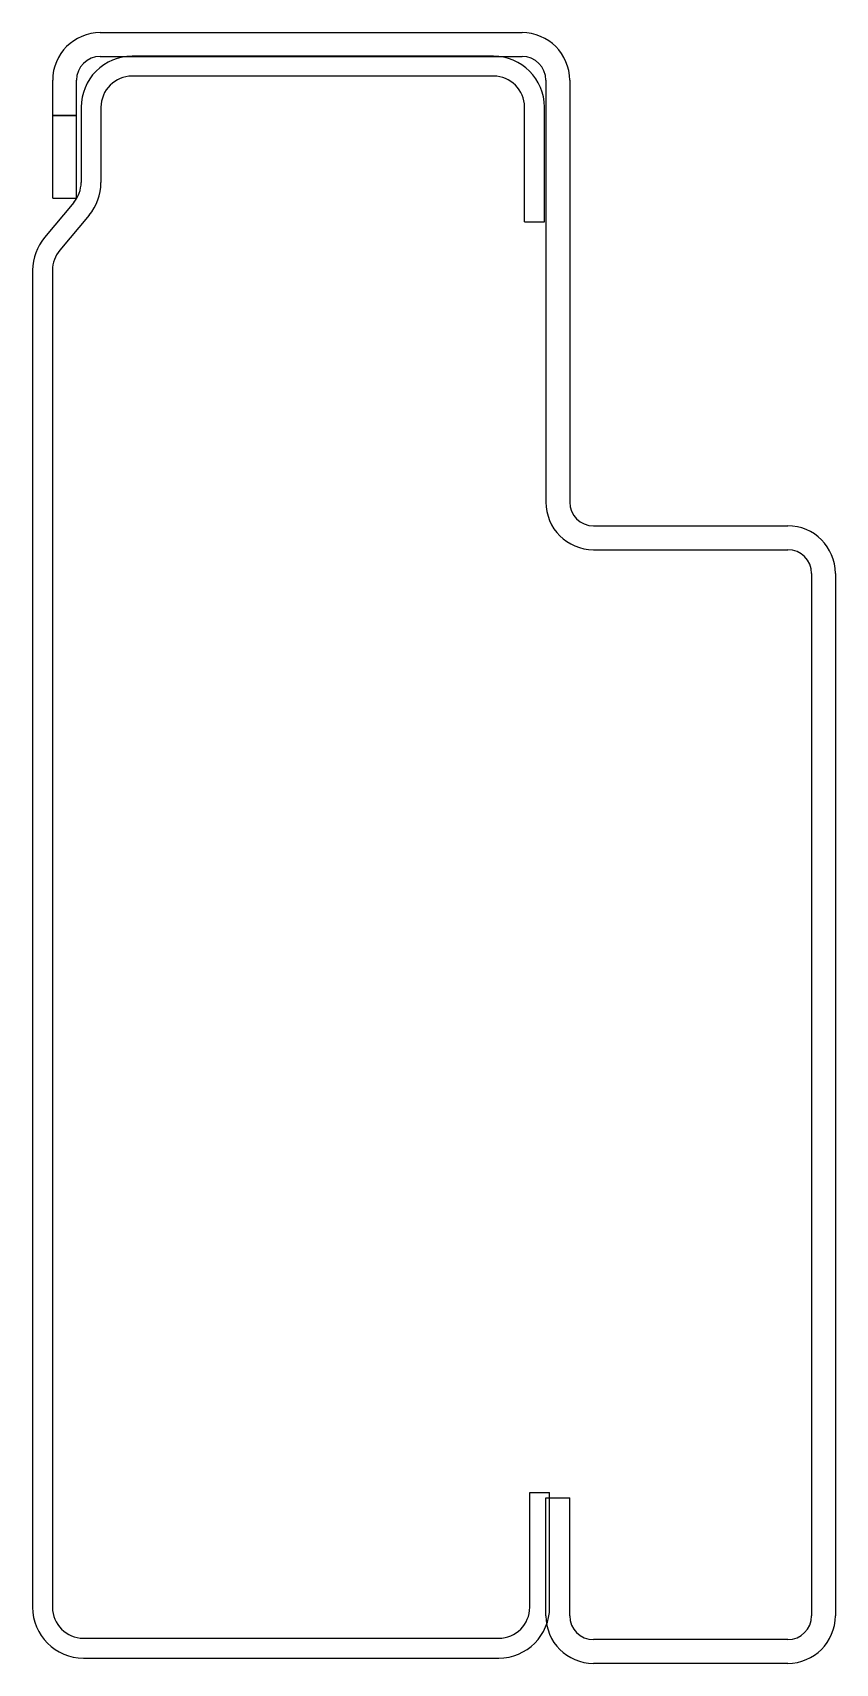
# Model space of a CAD drawing. Extents: x -1.18 to 1.25, y -2.59 to 2.34.
import ezdxf

# ---------------------------------------------------------------- set-up
doc = ezdxf.new("R2010")
doc.units = 0
doc.header["$MEASUREMENT"] = 0

msp = doc.modelspace()

# ---------------------------------------------------------------- linework, layer by layer
at = {"color": 18, "true_color": 0x000000}
for p, q in [((-0.971632, 2.342809), (0.302868, 2.342809)), ((-0.971632, 2.270809), (0.302868, 2.270809)), ((0.216646, 2.271299), (-0.875854, 2.2713)), ((-1.115632, 1.842809), (-1.115632, 2.198809)), ((-1.043632, 1.842809), (-1.043632, 2.198809)), ((0.216646, 2.211299), (-0.875854, 2.2113)), ((0.374868, 2.198809), (0.374869, 0.924309)), ((0.446868, 2.198809), (0.446869, 0.924309)), ((-1.115632, 2.093309), (-1.043632, 2.093309)), ((-1.115632, 2.092309), (-1.043632, 2.092309)), ((-1.079632, 2.092309), (-1.079632, 2.093309)), ((-1.029604, 2.11755), (-1.029604, 1.88976)), ((-0.969604, 2.11755), (-0.969604, 1.88976)), ((0.310396, 1.771299), (0.310396, 2.117549)), ((0.370396, 1.771299), (0.370396, 2.117549)), ((-1.051537, 1.829499), (-1.140293, 1.723724)), ((-1.115632, 1.842809), (-1.043632, 1.842809)), ((-1.005575, 1.790931), (-1.09433, 1.685157)), ((0.310396, 1.771299), (0.370396, 1.771299)), ((-1.176264, 1.624895), (-1.176264, -2.415394)), ((-1.116264, 1.624895), (-1.116264, -2.415394)), ((0.518869, 0.852309), (1.105868, 0.852309)), ((0.518869, 0.780309), (1.105868, 0.780309)), ((1.177869, 0.708309), (1.177869, -2.441191)), ((1.249868, 0.708309), (1.249869, -2.441191)), ((0.326236, -2.415394), (0.326236, -2.069144)), ((0.326236, -2.069144), (0.386236, -2.069144)), ((0.386236, -2.415394), (0.386236, -2.069144)), ((0.374869, -2.441191), (0.374869, -2.085191)), ((0.374869, -2.085191), (0.446869, -2.085191)), ((0.446869, -2.441191), (0.446869, -2.085191)), ((-1.022514, -2.509144), (0.232486, -2.509144)), ((1.105869, -2.513191), (0.518869, -2.513191)), ((-1.022514, -2.569144), (0.232486, -2.569144)), ((1.105869, -2.585191), (0.518869, -2.585191))]:
    msp.add_line(p, q, dxfattribs=at)
for centre, radius, start, end in [((-0.971632, 2.198809), 0.144, 89.999996, 179.999991), ((0.302868, 2.198809), 0.144, 0.000007, 90.000003), ((-0.971632, 2.198809), 0.072, 89.999996, 179.999991), ((-0.875854, 2.11755), 0.15375, 89.999989, 179.999991), ((0.216646, 2.117549), 0.15375, 359.999996, 89.999989), ((0.302868, 2.198809), 0.072, 0.000007, 90.000003), ((-0.875854, 2.11755), 0.09375, 89.999989, 179.999991), ((0.216646, 2.117549), 0.09375, 359.999996, 89.999989), ((-1.123354, 1.88976), 0.09375, 320.000018, 0.00001), ((-1.123354, 1.88976), 0.15375, 320.000018, 0.00001), ((-1.022514, 1.624895), 0.15375, 140.000013, 180.000005), ((-1.022514, 1.624895), 0.09375, 140.000013, 180.000005), ((0.518869, 0.924309), 0.144, 180.000009, 270.000004), ((0.518869, 0.924309), 0.072, 180.000009, 270.000004), ((1.105868, 0.708309), 0.144, 0.000007, 90.000003), ((1.105868, 0.708309), 0.072, 0.000007, 90.000003), ((-1.022514, -2.415394), 0.15375, 180.000005, 270.000001), ((-1.022514, -2.415394), 0.09375, 180.000005, 270.000001), ((0.232486, -2.415394), 0.09375, 269.999997, 359.999993), ((0.232486, -2.415394), 0.15375, 269.999997, 359.999993), ((0.518869, -2.441191), 0.144, 180.000005, 270.000001), ((0.518869, -2.441191), 0.072, 180.000005, 270.000001), ((1.105869, -2.441191), 0.072, 270.000004, 0.000004), ((1.105869, -2.441191), 0.144, 270.000004, 0.000004)]:
    msp.add_arc(centre, radius, start, end, dxfattribs=at)

doc.saveas('drawing.dxf')
